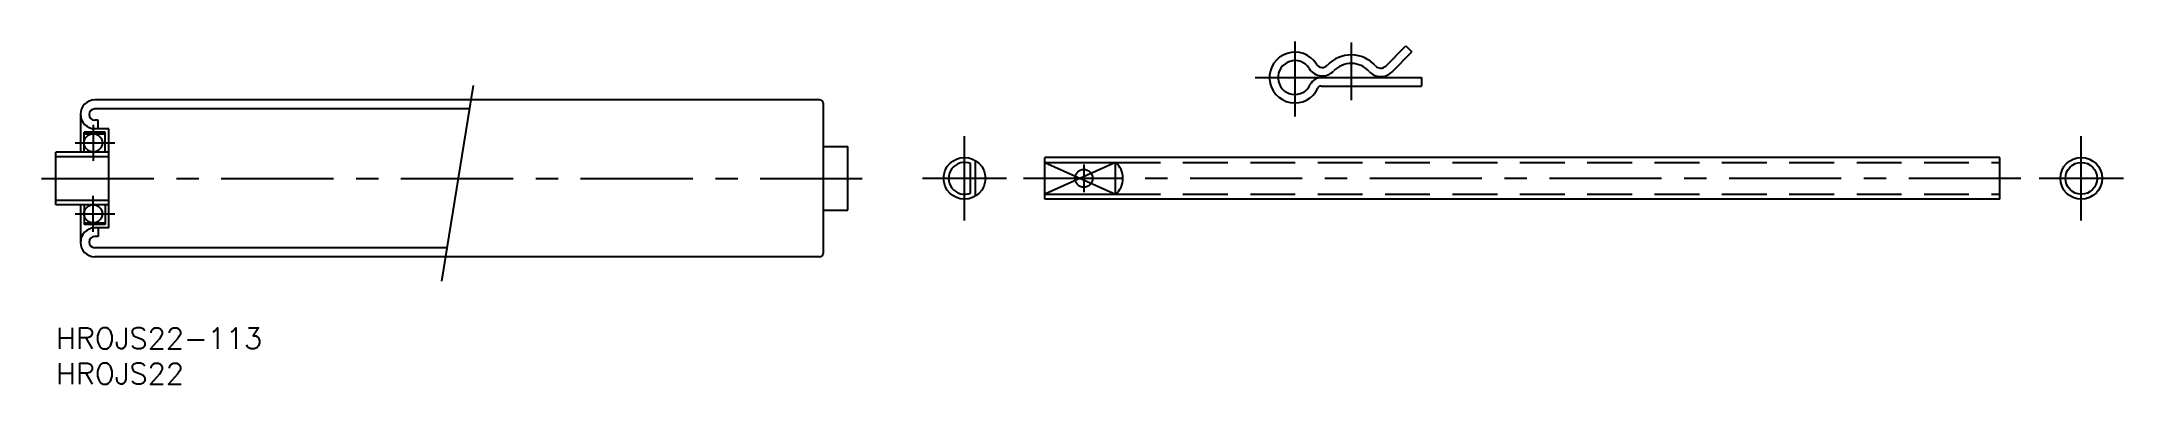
# Model space of a CAD drawing. Extents: x -2 to 292, y -8 to 40.
import ezdxf

# ---------------------------------------------------------------- set-up
doc = ezdxf.new("R2010")
doc.units = 0
doc.header["$LTSCALE"] = 0.5
doc.linetypes.add('CENTER', pattern=[50.8, 31.75, -6.35, 6.35, -6.35])
doc.linetypes.add('DASHED', pattern=[19.05, 12.7, -6.35])
for name, color, linetype in [('MSM_CENTER', 1, 'CENTER'), ('MSM_CONTINUOUS', 7, 'CONTINUOUS'), ('MSM_DASHED', 4, 'DASHED'), ('MSM_NARROW', 5, 'CONTINUOUS'), ('MSM_PART_NUMBER', 7, 'CONTINUOUS')]:
    doc.layers.add(name, color=color, linetype=linetype)
doc.styles.get("Standard").update_dxf_attribs({"font": 'txt.shx', "height": 3, "bigfont": 'bigfont.shx'})

# ---------------------------------------------------------------- blocks, each defined once
blk = doc.blocks.new('*U4')
at = {"layer": 'MSM_PART_NUMBER'}
blk.add_text('HROJS22-113', height=3, dxfattribs=at).set_placement((0, -3))
blk = doc.blocks.new('*U5')
at = {"layer": 'MSM_PART_NUMBER'}
blk.add_text('HROJS22', height=3, dxfattribs=at).set_placement((0, -8))

msp = doc.modelspace()

# ---------------------------------------------------------------- linework, layer by layer
at = {"layer": 'MSM_CENTER'}
for p, q in [((175.19, 40.41), (175.19, 29.82)), ((183.15, 40.29), (183.15, 32.15)), ((169.59, 35.34), (178.91, 35.34)), ((5.29, 28.65), (5.29, 23.57)), ((128.48, 15.15), (128.48, 27.05)), ((286.37, 15.15), (286.37, 27.05)), ((2.75, 26.11), (8.33, 26.11)), ((-2, 21.1), (114, 21.1)), ((134.43, 21.1), (122.53, 21.1)), ((277.84, 21.1), (136.84, 21.1)), ((145.34, 23.07), (145.34, 19.13)), ((292.32, 21.1), (280.42, 21.1)), ((5.29, 13.55), (5.29, 18.63)), ((2.75, 16.09), (8.33, 16.09))]:
    msp.add_line(p, q, dxfattribs=at)
at = {"layer": 'MSM_CONTINUOUS'}
for p, q in [((188.03, 36.96), (190.89, 39.82)), ((188.88, 36.11), (191.74, 38.97)), ((190.89, 39.82), (191.74, 38.97)), ((178.91, 35.34), (193.11, 35.34)), ((193.11, 35.34), (193.11, 34.14)), ((178.91, 34.14), (193.11, 34.14)), ((3.5, 30.15), (3.5, 24.82)), ((108, 32.2), (5.5, 32.2)), ((58.47, 30.9), (5.5, 30.9)), ((108.5, 31.7), (108.5, 10.5)), ((4, 24.82), (4, 27.6)), ((7, 27.6), (4, 27.6)), ((4, 27.4), (7, 27.4)), ((7.5, 28.1), (5.29, 28.1)), ((6, 29.3), (5.5, 29.3)), ((6, 28.1), (6, 29.3)), ((7, 24.82), (7, 27.6)), ((7.5, 14.1), (7.5, 28.1)), ((7.5, 24.82), (0, 24.82)), ((0, 17.38), (0, 24.82)), ((0, 24.2), (7.5, 24.2)), ((108.5, 25.6), (112, 25.6)), ((112, 16.6), (112, 25.6)), ((130.03, 18.59), (130.03, 23.61)), ((139.84, 18.15), (139.84, 24.05)), ((274.84, 24.05), (139.84, 24.05)), ((274.84, 18.15), (274.84, 24.05)), ((129.33, 19.02), (129.33, 23.18)), ((139.84, 23.35), (149.84, 23.35)), ((149.84, 18.85), (149.84, 23.35)), ((0, 18), (7.5, 18)), ((139.84, 18.85), (149.84, 18.85)), ((274.84, 18.15), (139.84, 18.15)), ((7.5, 17.38), (0, 17.38)), ((3.5, 17.38), (3.5, 12.05)), ((4, 17.38), (4, 14.6)), ((4, 14.8), (7, 14.8)), ((7, 17.38), (7, 14.6)), ((108.5, 16.6), (112, 16.6)), ((7, 14.6), (4, 14.6)), ((7.5, 14.1), (5.5, 14.1)), ((6, 12.9), (5.5, 12.9)), ((6, 14.1), (6, 12.9)), ((55.31, 11.3), (5.5, 11.3)), ((108, 10), (5.5, 10))]:
    msp.add_line(p, q, dxfattribs=at)
for centre, radius in [((5.29, 26.11), 1.29), ((128.48, 21.1), 2.95), ((286.37, 21.1), 2.95), ((145.34, 21.1), 1.25), ((286.37, 21.1), 2.25), ((5.29, 16.09), 1.29)]:
    msp.add_circle(centre, radius, dxfattribs=at)
for centre, radius, start, end in [((175.19, 35.34), 3.59, 32.0867, 335.4328), ((183.15, 33.92), 4.61, 41.9433, 136.5555), ((175.19, 35.34), 2.39, 32.0867, 335.4328), ((179.08, 37.77), 2.2, 212.0867, 316.5555), ((178.91, 33.64), 1.7, 90, 155.4328), ((179.08, 37.77), 1, 212.0867, 316.5555), ((183.15, 33.92), 3.41, 41.9433, 136.5555), ((187.33, 37.67), 2.2, 221.9433, 315), ((187.33, 37.67), 1, 221.9433, 315), ((178.91, 33.64), 0.5, 90, 155.4328), ((5.55, 30.15), 2.05, 91.3972, 268.6028), ((5.5, 30.1), 0.8, 90, 270), ((108, 31.7), 0.5, 0, 90), ((128.48, 21.1), 2.25, 67.8039, 292.1961), ((147.93, 21.1), 2.95, 310.3553, 49.6332), ((5.55, 12.05), 2.05, 91.3972, 268.6028), ((5.5, 12.1), 0.8, 90, 270), ((108, 10.5), 0.5, 270, 0)]:
    msp.add_arc(centre, radius, start, end, dxfattribs=at)
at = {"layer": 'MSM_DASHED'}
for p, q in [((149.84, 23.35), (274.84, 23.35)), ((149.84, 18.85), (274.84, 18.85))]:
    msp.add_line(p, q, dxfattribs=at)
at = {"layer": 'MSM_NARROW'}
for p, q in [((59, 34.2), (54.55, 6.59)), ((149.84, 23.35), (139.84, 18.85)), ((139.84, 23.35), (149.84, 18.85))]:
    msp.add_line(p, q, dxfattribs=at)

# ---------------------------------------------------------------- block references
at = {"layer": 'MSM_CONTINUOUS'}
for name in ['*U4', '*U5']:
    msp.add_blockref(name, (0, 0), dxfattribs=at)

doc.saveas('drawing.dxf')
